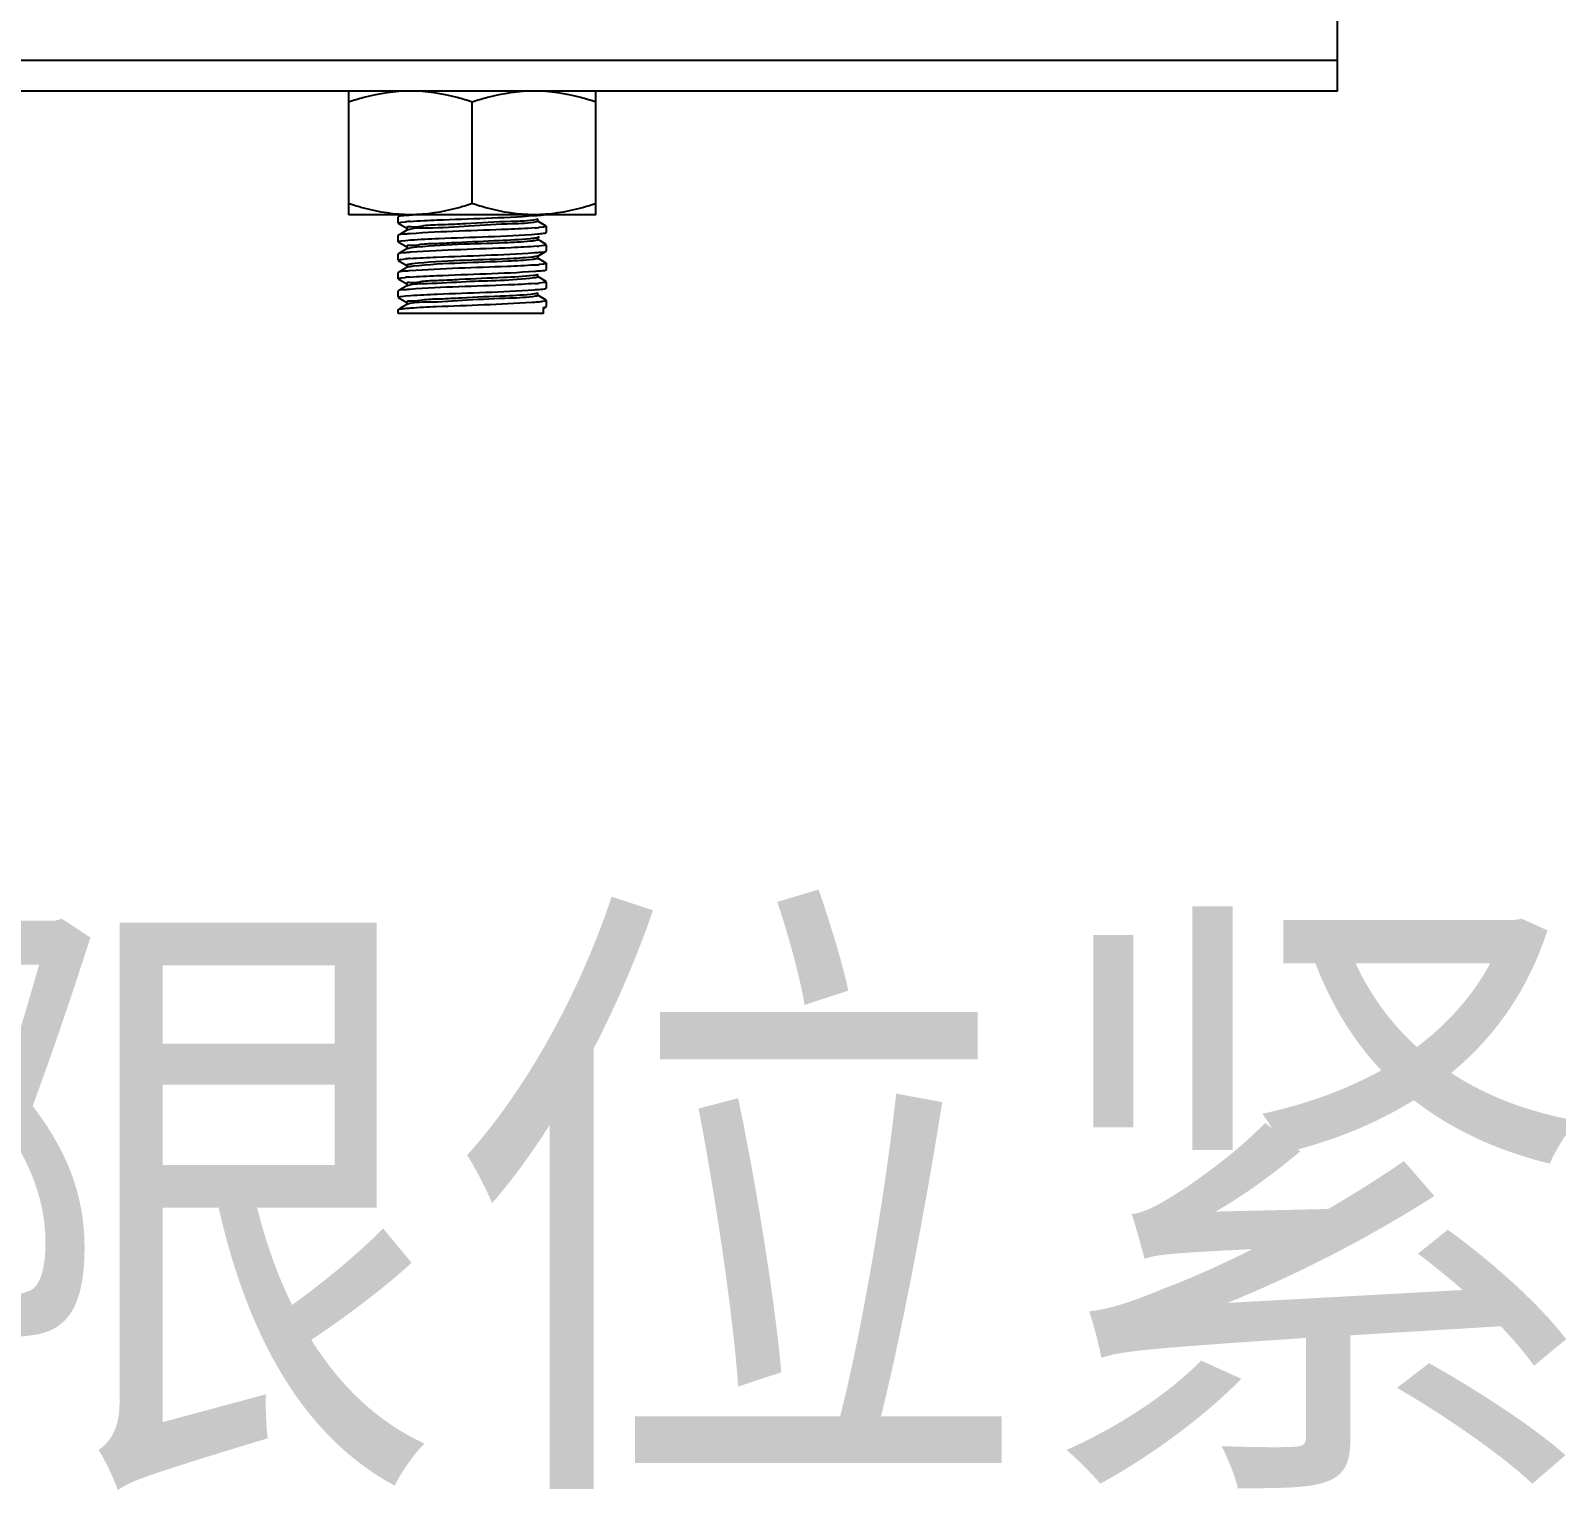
# Model space of a CAD drawing. Extents: x 185245 to 1992634, y -19957 to 755165.
# Drawn here: x 1878414 to 1878976, y 581576 to 582114 of the extents above; entities that cross this region are included whole.
import ezdxf

# ---------------------------------------------------------------- set-up
doc = ezdxf.new("R2010")
doc.units = 0
doc.header["$LTSCALE"] = 1000
doc.header["$MEASUREMENT"] = 0
doc.layers.add('02___PRT_ALL_AXES', color=7, linetype='Continuous')
doc.styles.add('_TEL_DIM', font='SIMPLEX', dxfattribs={"width": 0.8, "height": 3.5, "bigfont": 'HZTXT'})

msp = doc.modelspace()

# ---------------------------------------------------------------- linework, layer by layer
at = {"color": 7, "linetype": 'Continuous'}
for p, q in [((1878895.49, 582092.06), (1878895.49, 582296.96)), ((1876163.5, 582103.44), (1878895.49, 582103.44)), ((1878895.49, 582092.06), (1876163.5, 582092.06)), ((1878549.5, 582045.77), (1878549.44, 582045.7)), ((1878549.44, 582043.42), (1878549.44, 582045.7)), ((1878550.8, 582046.53), (1878550.08, 582046.11)), ((1878553.96, 582046.33), (1878553.75, 582046.32)), ((1878549.5, 582043.35), (1878552.67, 582041.52)), ((1878552.67, 582040.77), (1878550.08, 582039.28)), ((1878550.57, 582043.74), (1878552.12, 582043.91)), ((1878552.59, 582041.6), (1878552.59, 582040.69)), ((1878552.75, 582040.81), (1878552.67, 582040.77)), ((1878600.85, 582044.93), (1878600.41, 582044.79)), ((1878604.01, 582042.36), (1878600.85, 582044.19)), ((1878600.92, 582044.11), (1878600.92, 582045.02)), ((1878602.98, 582041.97), (1878601.39, 582041.8)), ((1878604.08, 582040.01), (1878604.08, 582042.28)), ((1878549.5, 582038.94), (1878549.44, 582038.87)), ((1878549.44, 582036.59), (1878549.44, 582038.87)), ((1878549.5, 582036.52), (1878552.67, 582034.69)), ((1878550.61, 582036.91), (1878552.11, 582037.08)), ((1878552.11, 582037.08), (1878554.01, 582037.23)), ((1878552.59, 582034.77), (1878552.59, 582033.86)), ((1878600.85, 582038.1), (1878600.63, 582038.02)), ((1878600.79, 582039.47), (1878600.93, 582039.48)), ((1878600.85, 582038.1), (1878601.5, 582038.48)), ((1878601.96, 582036.72), (1878600.85, 582037.36)), ((1878600.92, 582037.28), (1878600.92, 582038.19)), ((1878603.28, 582035.19), (1878601.26, 582034.96)), ((1878604.01, 582035.53), (1878601.96, 582036.72)), ((1878604.01, 582039.93), (1878604.08, 582040.01)), ((1878604.08, 582033.18), (1878604.08, 582035.45)), ((1878549.5, 582032.11), (1878549.44, 582032.04)), ((1878549.44, 582029.76), (1878549.44, 582032.04)), ((1878549.5, 582029.69), (1878552.67, 582027.86)), ((1878552.67, 582033.94), (1878550.08, 582032.45)), ((1878550.52, 582030.07), (1878552.12, 582030.25)), ((1878600.85, 582031.27), (1878603.55, 582032.83)), ((1878604.01, 582028.7), (1878600.85, 582030.53)), ((1878600.92, 582030.45), (1878600.92, 582031.36)), ((1878604.01, 582033.1), (1878604.08, 582033.18)), ((1878549.5, 582025.28), (1878549.44, 582025.21)), ((1878549.44, 582022.93), (1878549.44, 582025.21)), ((1878552.67, 582027.11), (1878550.08, 582025.62)), ((1878550.54, 582023.24), (1878552.13, 582023.42)), ((1878552.59, 582027.94), (1878552.59, 582027.03)), ((1878552.75, 582027.15), (1878552.67, 582027.11)), ((1878604.01, 582021.87), (1878600.85, 582023.7)), ((1878600.92, 582023.62), (1878600.92, 582024.53)), ((1878602.97, 582028.31), (1878601.41, 582028.14)), ((1878604.01, 582026.27), (1878604.08, 582026.35)), ((1878604.08, 582026.35), (1878604.08, 582028.62)), ((1878549.5, 582018.45), (1878549.44, 582018.38)), ((1878549.44, 582016.1), (1878549.44, 582018.38)), ((1878549.5, 582022.86), (1878552.67, 582021.03)), ((1878552.67, 582020.28), (1878550.08, 582018.79)), ((1878552.59, 582021.11), (1878552.59, 582020.2)), ((1878552.82, 582020.35), (1878552.67, 582020.28)), ((1878600.92, 582016.79), (1878600.92, 582017.7)), ((1878602.99, 582021.49), (1878601.39, 582021.31)), ((1878604.01, 582019.44), (1878604.08, 582019.52)), ((1878604.08, 582019.52), (1878604.08, 582021.79)), ((1878549.5, 582016.03), (1878552.67, 582014.2)), ((1878552.67, 582013.45), (1878550.08, 582011.96)), ((1878550.58, 582016.42), (1878552.11, 582016.59)), ((1878552.11, 582016.59), (1878553.96, 582016.74)), ((1878552.59, 582014.28), (1878552.59, 582013.37)), ((1878552.75, 582013.49), (1878552.67, 582013.45)), ((1878604.01, 582015.04), (1878600.85, 582016.87)), ((1878602.7, 582014.62), (1878603.8, 582014.81)), ((1878602.97, 582010.1), (1878602.97, 582012.38)), ((1878602.97, 582012.01), (1878603.55, 582012.34)), ((1878604.01, 582012.61), (1878604.08, 582012.69)), ((1878604.08, 582012.69), (1878604.08, 582014.96)), ((1878549.44, 582011.55), (1878549.5, 582011.62)), ((1878602.97, 582010.1), (1878549.44, 582010.1))]:
    msp.add_line(p, q, dxfattribs=at)
for centre, radius, start, end in [((1878569.06, 581833.9), 212.97, 93.2502, 94.067), ((1878560.55, 581950.98), 93.31, 94.0993, 95.185), ((1878593.14, 582132.67), 91.24, 274.1593, 275.1878), ((1878593.82, 582118.24), 83.62, 274.699, 274.8738), ((1878594.74, 582107.54), 72.87, 274.8722, 275.1324), ((1878560.37, 581939.48), 91.14, 94.1578, 95.1925), ((1878560.34, 581932.96), 90.83, 94.1722, 95.188), ((1878592.96, 582121.15), 93.39, 274.0896, 275.1915), ((1878553.38, 582018.66), 1.78, 106.8849, 108.3221), ((1878593.21, 582111.33), 90.4, 274.1851, 275.1885), ((1878553.15, 582012.5), 1.07, 110.0593, 111.9329), ((1878603.3, 582016.61), 1.87, 285.5916, 287.7208)]:
    msp.add_arc(centre, radius, start, end, dxfattribs=at)
for points, knots in [([(1878553.75, 582046.32), (1878553.19, 582046.28), (1878551.8, 582046.1), (1878550.26, 582046.21), (1878549.5, 582045.77)], [0, 0, 0, 0, 0.388363, 1, 1, 1, 1]), ([(1878553.88, 582044.05), (1878557.19, 582044.29), (1878572.48, 582045.04), (1878587.79, 582045.34), (1878599.76, 582046.22)], [0, 0, 0, 0, 0.216291, 1, 1, 1, 1]), ([(1878599.76, 582046.22), (1878600.38, 582046.26), (1878601.45, 582046.35), (1878602.52, 582046.46), (1878602.97, 582046.53)], [0, 0, 0, 0, 0.577173, 1, 1, 1, 1]), ([(1878549.44, 582043.42), (1878549.44, 582043.53), (1878550, 582043.62), (1878550.29, 582043.7), (1878550.57, 582043.74)], [0, 0, 0, 0, 0.274036, 1, 1, 1, 1]), ([(1878600.41, 582044.79), (1878597.33, 582044.12), (1878588.54, 582044.02), (1878576.94, 582043.35), (1878566.44, 582042.75), (1878559.21, 582042.69), (1878555.86, 582041.75), (1878552.6, 582042.15), (1878552.59, 582041.6)], [0, 0, 0, 0, 0.196943, 0.546341, 0.722833, 0.868982, 0.965456, 1, 1, 1, 1]), ([(1878600.41, 582043.88), (1878597.51, 582043.25), (1878589.17, 582043.11), (1878575.76, 582042.47), (1878563, 582041.31), (1878555.08, 582041.74), (1878552.75, 582040.81)], [0, 0, 0, 0, 0.186262, 0.51993, 0.842254, 1, 1, 1, 1]), ([(1878599.76, 582041.66), (1878596.48, 582041.42), (1878581.19, 582040.68), (1878565.87, 582040.37), (1878553.88, 582039.5)], [0, 0, 0, 0, 0.214651, 1, 1, 1, 1]), ([(1878600.92, 582044.11), (1878600.92, 582044.05), (1878600.7, 582043.95), (1878600.54, 582043.91), (1878600.41, 582043.88)], [0, 0, 0, 0, 0.298795, 1, 1, 1, 1]), ([(1878604.08, 582042.28), (1878604.08, 582042.18), (1878603.54, 582042.09), (1878603.25, 582042.01), (1878602.98, 582041.97)], [0, 0, 0, 0, 0.274586, 1, 1, 1, 1]), ([(1878549.44, 582036.59), (1878549.44, 582036.7), (1878550.02, 582036.79), (1878550.31, 582036.87), (1878550.61, 582036.91)], [0, 0, 0, 0, 0.273538, 1, 1, 1, 1]), ([(1878553.88, 582039.5), (1878553.31, 582039.46), (1878551.88, 582039.27), (1878550.28, 582039.39), (1878549.5, 582038.94)], [0, 0, 0, 0, 0.388728, 1, 1, 1, 1]), ([(1878598.13, 582037.66), (1878594.32, 582037.29), (1878585.27, 582036.86), (1878573.65, 582036.39), (1878564.23, 582035.82), (1878558.09, 582035.73), (1878555.29, 582034.96), (1878552.59, 582035.23), (1878552.59, 582034.77)], [0, 0, 0, 0, 0.252105, 0.596089, 0.756786, 0.886106, 0.970035, 1, 1, 1, 1]), ([(1878554.01, 582037.23), (1878557.47, 582037.48), (1878573.07, 582038.24), (1878588.69, 582038.46), (1878600.79, 582039.47)], [0, 0, 0, 0, 0.222299, 1, 1, 1, 1]), ([(1878600.67, 582034.91), (1878597.49, 582034.64), (1878581.94, 582033.87), (1878566.36, 582033.56), (1878554.01, 582032.68)], [0, 0, 0, 0, 0.20483, 1, 1, 1, 1]), ([(1878598.13, 582036.75), (1878594.97, 582036.44), (1878580.33, 582035.61), (1878565.61, 582035.68), (1878554.21, 582034.26)], [0, 0, 0, 0, 0.216524, 1, 1, 1, 1]), ([(1878600.63, 582038.02), (1878600.32, 582037.93), (1878599.49, 582037.8), (1878598.65, 582037.71), (1878598.13, 582037.66)], [0, 0, 0, 0, 0.380422, 1, 1, 1, 1]), ([(1878600.63, 582037.1), (1878600.32, 582037.02), (1878599.49, 582036.89), (1878598.65, 582036.8), (1878598.13, 582036.75)], [0, 0, 0, 0, 0.380422, 1, 1, 1, 1]), ([(1878600.92, 582037.28), (1878600.92, 582037.24), (1878600.81, 582037.15), (1878600.7, 582037.13), (1878600.63, 582037.1)], [0, 0, 0, 0, 0.321196, 1, 1, 1, 1]), ([(1878600.93, 582039.48), (1878601.63, 582039.54), (1878602.64, 582039.68), (1878603.72, 582039.77), (1878604.01, 582039.93)], [0, 0, 0, 0, 0.679102, 1, 1, 1, 1]), ([(1878604.08, 582035.45), (1878604.08, 582035.37), (1878603.7, 582035.28), (1878603.48, 582035.22), (1878603.28, 582035.19)], [0, 0, 0, 0, 0.281228, 1, 1, 1, 1]), ([(1878549.44, 582029.76), (1878549.44, 582029.87), (1878549.97, 582029.96), (1878550.25, 582030.03), (1878550.52, 582030.07)], [0, 0, 0, 0, 0.274953, 1, 1, 1, 1]), ([(1878554.01, 582032.68), (1878553.42, 582032.63), (1878551.94, 582032.45), (1878550.31, 582032.57), (1878549.5, 582032.11)], [0, 0, 0, 0, 0.389105, 1, 1, 1, 1]), ([(1878554.21, 582034.26), (1878553.87, 582034.22), (1878553.36, 582034.13), (1878552.83, 582034.04), (1878552.67, 582033.94)], [0, 0, 0, 0, 0.652936, 1, 1, 1, 1]), ([(1878553.76, 582030.38), (1878557.04, 582030.62), (1878572.32, 582031.37), (1878587.63, 582031.68), (1878599.62, 582032.55)], [0, 0, 0, 0, 0.214604, 1, 1, 1, 1]), ([(1878598.67, 582030.88), (1878595.66, 582030.56), (1878580.96, 582029.74), (1878566.21, 582029.7), (1878554.59, 582028.39)], [0, 0, 0, 0, 0.20545, 1, 1, 1, 1]), ([(1878598.9, 582030), (1878595.99, 582029.67), (1878581.31, 582028.86), (1878566.6, 582028.74), (1878554.91, 582027.51)], [0, 0, 0, 0, 0.199478, 1, 1, 1, 1]), ([(1878600.85, 582031.27), (1878600.64, 582031.15), (1878599.88, 582031.04), (1878599.16, 582030.93), (1878598.67, 582030.88)], [0, 0, 0, 0, 0.335332, 1, 1, 1, 1]), ([(1878600.92, 582030.45), (1878600.93, 582030.26), (1878599.89, 582030.2), (1878599.41, 582030.05), (1878598.9, 582030)], [0, 0, 0, 0, 0.267595, 1, 1, 1, 1]), ([(1878599.62, 582032.55), (1878600.19, 582032.59), (1878601.63, 582032.77), (1878603.23, 582032.65), (1878604.01, 582033.1)], [0, 0, 0, 0, 0.388818, 1, 1, 1, 1]), ([(1878549.44, 582022.93), (1878549.44, 582023.04), (1878549.98, 582023.13), (1878550.26, 582023.2), (1878550.54, 582023.24)], [0, 0, 0, 0, 0.274678, 1, 1, 1, 1]), ([(1878553.76, 582025.83), (1878553.21, 582025.79), (1878551.81, 582025.61), (1878550.26, 582025.72), (1878549.5, 582025.28)], [0, 0, 0, 0, 0.388418, 1, 1, 1, 1]), ([(1878554.59, 582028.39), (1878554.09, 582028.33), (1878553.61, 582028.19), (1878552.59, 582028.13), (1878552.59, 582027.94)], [0, 0, 0, 0, 0.732245, 1, 1, 1, 1]), ([(1878599.15, 582024.11), (1878595.54, 582023.67), (1878586.54, 582023.28), (1878574.84, 582022.79), (1878565.01, 582022.2), (1878558.49, 582022.12), (1878555.49, 582021.29), (1878552.59, 582021.6), (1878552.6, 582021.11)], [0, 0, 0, 0, 0.233724, 0.579713, 0.745658, 0.880515, 0.968547, 1, 1, 1, 1]), ([(1878554.91, 582027.51), (1878554.44, 582027.46), (1878553.73, 582027.37), (1878553, 582027.25), (1878552.75, 582027.15)], [0, 0, 0, 0, 0.639178, 1, 1, 1, 1]), ([(1878599.55, 582023.25), (1878591.24, 582022.12), (1878577.99, 582022.27), (1878562.55, 582020.97), (1878555.19, 582021.07), (1878552.86, 582020.36)], [0, 0, 0, 0, 0.537181, 0.84377, 1, 1, 1, 1]), ([(1878553.73, 582023.55), (1878557.03, 582023.79), (1878572.39, 582024.54), (1878587.78, 582024.84), (1878599.81, 582025.73)], [0, 0, 0, 0, 0.2151, 1, 1, 1, 1]), ([(1878599.62, 582027.99), (1878596.31, 582027.75), (1878581.03, 582027.01), (1878565.72, 582026.71), (1878553.76, 582025.83)], [0, 0, 0, 0, 0.216482, 1, 1, 1, 1]), ([(1878600.85, 582024.44), (1878600.68, 582024.34), (1878600.09, 582024.24), (1878599.53, 582024.15), (1878599.15, 582024.11)], [0, 0, 0, 0, 0.343718, 1, 1, 1, 1]), ([(1878600.92, 582023.62), (1878600.93, 582023.48), (1878600.24, 582023.39), (1878599.89, 582023.29), (1878599.55, 582023.25)], [0, 0, 0, 0, 0.273256, 1, 1, 1, 1]), ([(1878599.81, 582025.73), (1878600.36, 582025.77), (1878601.74, 582025.95), (1878603.26, 582025.84), (1878604.01, 582026.27)], [0, 0, 0, 0, 0.388224, 1, 1, 1, 1]), ([(1878604.08, 582028.62), (1878604.08, 582028.52), (1878603.54, 582028.43), (1878603.25, 582028.35), (1878602.97, 582028.31)], [0, 0, 0, 0, 0.274474, 1, 1, 1, 1]), ([(1878553.73, 582019), (1878553.18, 582018.96), (1878551.79, 582018.78), (1878550.26, 582018.89), (1878549.5, 582018.45)], [0, 0, 0, 0, 0.388303, 1, 1, 1, 1]), ([(1878599.81, 582021.18), (1878596.52, 582020.93), (1878581.16, 582020.18), (1878565.78, 582019.89), (1878553.73, 582019)], [0, 0, 0, 0, 0.214752, 1, 1, 1, 1]), ([(1878553.96, 582016.74), (1878557.24, 582016.97), (1878572.44, 582017.71), (1878587.67, 582018.02), (1878599.57, 582018.88)], [0, 0, 0, 0, 0.216196, 1, 1, 1, 1]), ([(1878599.57, 582018.88), (1878600.15, 582018.93), (1878601.61, 582019.11), (1878603.22, 582018.99), (1878604.01, 582019.44)], [0, 0, 0, 0, 0.388916, 1, 1, 1, 1]), ([(1878600.85, 582017.61), (1878600.72, 582017.53), (1878600.28, 582017.44), (1878599.86, 582017.37), (1878599.58, 582017.33)], [0, 0, 0, 0, 0.354154, 1, 1, 1, 1]), ([(1878604.08, 582021.79), (1878604.08, 582021.69), (1878603.55, 582021.6), (1878603.26, 582021.53), (1878602.99, 582021.49)], [0, 0, 0, 0, 0.274816, 1, 1, 1, 1]), ([(1878549.44, 582016.1), (1878549.44, 582016.21), (1878550, 582016.3), (1878550.29, 582016.38), (1878550.58, 582016.42)], [0, 0, 0, 0, 0.273914, 1, 1, 1, 1]), ([(1878550.39, 582011.84), (1878550.88, 582011.91), (1878552.08, 582012.04), (1878553.27, 582012.13), (1878553.97, 582012.18)], [0, 0, 0, 0, 0.412479, 1, 1, 1, 1]), ([(1878599.58, 582017.33), (1878596.09, 582016.86), (1878587.13, 582016.5), (1878575.43, 582015.98), (1878565.4, 582015.39), (1878558.69, 582015.31), (1878555.59, 582014.45), (1878552.6, 582014.79), (1878552.6, 582014.28)], [0, 0, 0, 0, 0.223972, 0.570942, 0.739677, 0.8775, 0.967741, 1, 1, 1, 1]), ([(1878600.07, 582016.5), (1878596.99, 582015.97), (1878588.61, 582015.68), (1878575.25, 582015.13), (1878562.75, 582014.05), (1878555.09, 582014.35), (1878552.78, 582013.5)], [0, 0, 0, 0, 0.19778, 0.529335, 0.844305, 1, 1, 1, 1]), ([(1878553.97, 582012.18), (1878557.14, 582012.41), (1878572.05, 582013.14), (1878586.97, 582013.49), (1878598.68, 582014.27)], [0, 0, 0, 0, 0.213077, 1, 1, 1, 1]), ([(1878598.68, 582014.27), (1878599.46, 582014.32), (1878600.79, 582014.42), (1878602.13, 582014.55), (1878602.7, 582014.62)], [0, 0, 0, 0, 0.576268, 1, 1, 1, 1]), ([(1878600.92, 582016.79), (1878600.92, 582016.7), (1878600.52, 582016.59), (1878600.29, 582016.53), (1878600.07, 582016.5)], [0, 0, 0, 0, 0.283485, 1, 1, 1, 1]), ([(1878602.97, 582012.38), (1878603.2, 582012.41), (1878603.55, 582012.47), (1878603.9, 582012.55), (1878604.01, 582012.61)], [0, 0, 0, 0, 0.642327, 1, 1, 1, 1]), ([(1878603.87, 582014.83), (1878603.92, 582014.85), (1878604, 582014.87), (1878604.08, 582014.94), (1878604.08, 582014.96)], [0, 0, 0, 0, 0.667509, 1, 1, 1, 1]), ([(1878549.51, 582011.62), (1878549.6, 582011.68), (1878549.9, 582011.75), (1878550.2, 582011.81), (1878550.39, 582011.84)], [0, 0, 0, 0, 0.363093, 1, 1, 1, 1])]:
    msp.add_open_spline(points, degree=3, knots=knots, dxfattribs=at)
at = {"layer": '02___PRT_ALL_AXES', "color": 7, "linetype": 'Continuous'}
for p, q in [((1878531.23, 582046.53), (1878531.23, 582092.06)), ((1878622.29, 582046.53), (1878622.29, 582092.06)), ((1878576.76, 582050.59), (1878576.76, 582087.99)), ((1878622.29, 582046.53), (1878531.23, 582046.53)), ((1878549.44, 582043.42), (1878549.44, 582045.7)), ((1878604.08, 582040.01), (1878604.08, 582042.28)), ((1878549.44, 582036.59), (1878549.44, 582038.87)), ((1878604.08, 582033.18), (1878604.08, 582035.45)), ((1878549.44, 582029.76), (1878549.44, 582032.04)), ((1878549.44, 582022.93), (1878549.44, 582025.21)), ((1878604.08, 582026.35), (1878604.08, 582028.62)), ((1878549.44, 582016.1), (1878549.44, 582018.38)), ((1878604.08, 582019.52), (1878604.08, 582021.79)), ((1878604.08, 582012.69), (1878604.08, 582014.96)), ((1878549.44, 582010.1), (1878549.44, 582011.55))]:
    msp.add_line(p, q, dxfattribs=at)
for points, knots in [([(1878553.99, 582092.06), (1878548.21, 582092.06), (1878540.46, 582090.86), (1878533.07, 582088.61), (1878531.23, 582087.99)], [0, 0, 0, 0, 0.7481, 1, 1, 1, 1]), ([(1878576.76, 582087.99), (1878574.91, 582088.61), (1878567.53, 582090.86), (1878559.77, 582092.06), (1878553.99, 582092.06)], [0, 0, 0, 0, 0.2519, 1, 1, 1, 1]), ([(1878599.53, 582092.06), (1878593.75, 582092.06), (1878585.99, 582090.86), (1878578.61, 582088.61), (1878576.76, 582087.99)], [0, 0, 0, 0, 0.7481, 1, 1, 1, 1]), ([(1878622.29, 582087.99), (1878620.45, 582088.61), (1878613.06, 582090.86), (1878605.31, 582092.06), (1878599.53, 582092.06)], [0, 0, 0, 0, 0.2519, 1, 1, 1, 1]), ([(1878553.99, 582046.53), (1878548.21, 582046.53), (1878540.46, 582047.73), (1878533.07, 582049.98), (1878531.23, 582050.59)], [0, 0, 0, 0, 0.7481, 1, 1, 1, 1]), ([(1878576.76, 582050.59), (1878574.91, 582049.98), (1878567.53, 582047.73), (1878559.77, 582046.53), (1878553.99, 582046.53)], [0, 0, 0, 0, 0.2519, 1, 1, 1, 1]), ([(1878599.53, 582046.53), (1878593.75, 582046.53), (1878585.99, 582047.73), (1878578.61, 582049.98), (1878576.76, 582050.59)], [0, 0, 0, 0, 0.7481, 1, 1, 1, 1]), ([(1878622.29, 582050.59), (1878620.45, 582049.98), (1878613.06, 582047.73), (1878605.31, 582046.53), (1878599.53, 582046.53)], [0, 0, 0, 0, 0.2519, 1, 1, 1, 1])]:
    msp.add_open_spline(points, degree=3, knots=knots, dxfattribs=at)

# ---------------------------------------------------------------- texts
at = {"color": 4, "insert": (1878351.82, 581770.72), "char_height": 175, "width": 1204, "attachment_point": 1, "style": '_TEL_DIM'}
msp.add_mtext('\\fￋￎￌﾣﾤ|b0|i0|c134|p2;\\W0.9000000000;\\T1.0000000000;\\o\\l限位紧固件', dxfattribs=at)

doc.saveas('drawing.dxf')
